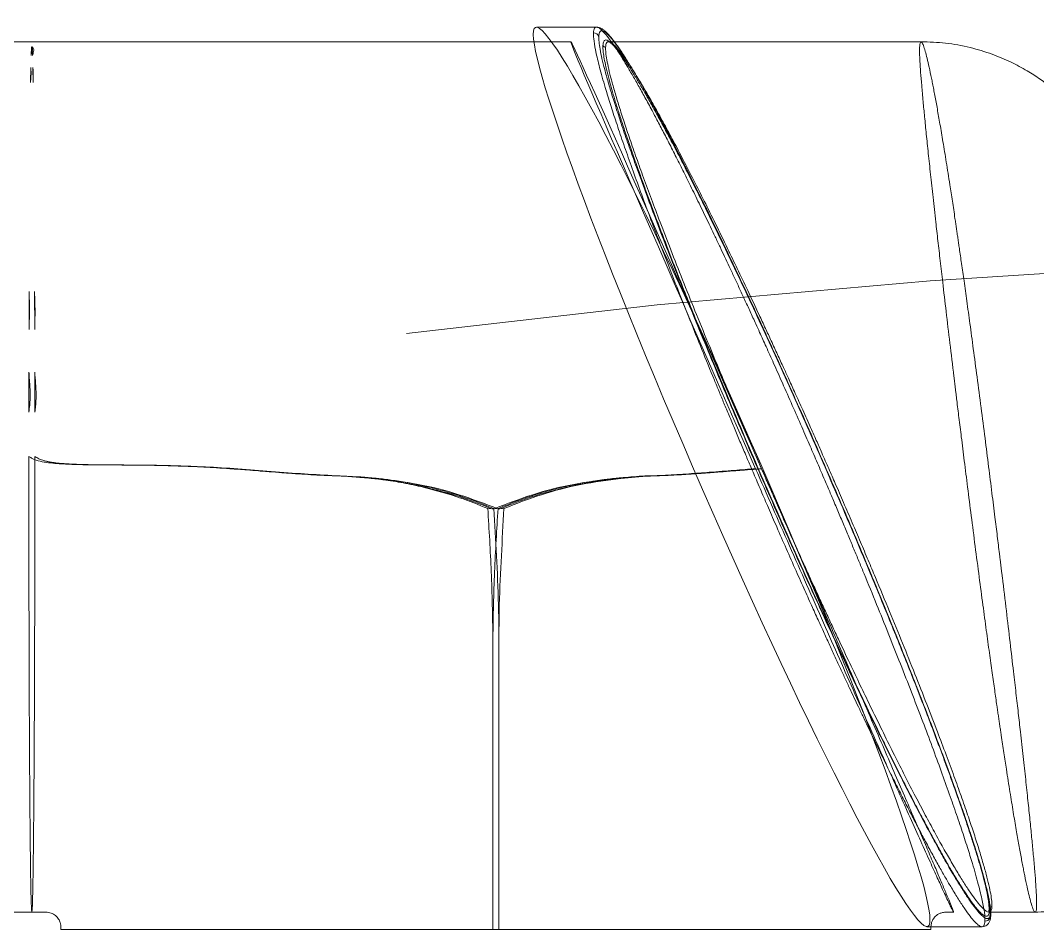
# Model space of a CAD drawing. Header units: millimetres. Extents: x 54 to 415, y 5 to 258.
# Drawn here: x 280.39 to 286.24, y 230.92 to 236.14 of the extents above; entities that cross this region are included whole.
import ezdxf

# ---------------------------------------------------------------- set-up
doc = ezdxf.new("R2010")
doc.units = ezdxf.units.MM
doc.linetypes.add('CENTERX2', pattern=[20.32, 12.7, -2.54, 2.54, -2.54])

msp = doc.modelspace()

# ---------------------------------------------------------------- linework, layer by layer
at = {"color": 7, "linetype": 'Continuous', "lineweight": 15}
for p, q in [((283.70359, 236.10269), (283.35772, 236.10269)), ((283.55549, 236.01936), (280.30865, 236.01936)), ((285.56828, 236.01936), (283.77298, 236.01936)), ((280.45436, 235.94078), (280.45605, 235.99072)), ((280.46125, 235.99072), (280.46293, 235.94078)), ((280.45137, 235.78571), (280.45279, 235.87081)), ((280.4645, 235.87084), (280.46592, 235.78571)), ((280.44243, 234.3664), (280.44305, 234.58402)), ((280.47424, 234.58402), (280.47486, 234.3664)), ((280.4416, 233.89078), (280.44192, 234.12219)), ((280.47538, 234.12219), (280.47569, 233.89078)), ((280.44141, 233.51936), (280.44143, 233.63736)), ((280.47586, 233.63736), (280.47588, 233.51936)), ((283.93562, 233.51936), (283.84283, 233.51153)), ((283.84283, 233.51153), (283.84287, 233.5111)), ((283.10256, 233.33636), (283.07876, 233.33805)), ((283.10256, 233.33636), (283.11356, 233.33636)), ((283.13694, 233.33636), (283.11315, 233.33805)), ((283.11356, 233.33636), (283.13735, 233.33805)), ((283.14794, 233.33636), (283.13694, 233.33636)), ((283.17174, 233.33805), (283.14794, 233.33636)), ((280.30865, 231.01936), (280.45865, 231.01936)), ((285.95822, 231.01936), (286.22425, 231.01936)), ((285.9588, 231.01936), (285.95878, 231.01936)), ((285.60204, 230.93602), (285.91836, 230.93602))]:
    msp.add_line(p, q, dxfattribs=at)
at = {"color": 7, "linetype": 'CENTERX2', "lineweight": 0}
msp.add_circle((290.39194, 172.81069), 62.01667, dxfattribs=at)
at = {"color": 7, "linetype": 'Continuous', "lineweight": 15}
for centre, radius, start, end in [((283.68626, 236.03639), 0.03339, 24.291957, 90.164299), ((283.7555, 236.0042), 0.0167, 204.291957, 270.164299), ((285.97549, 231.03475), 0.01646, 89.436919, 203.728351), ((285.93611, 231.00185), 0.03292, 269.436919, 23.728351)]:
    msp.add_arc(centre, radius, start, end, dxfattribs=at)
msp.add_ellipse((284.47988, 233.51936), major_axis=(-1.12732, 2.58231), ratio=0.0646448, dxfattribs=at)
msp.add_ellipse((284.65546, 233.51936), major_axis=(-1.10001, 2.49999), ratio=0.0057764, start_param=4.728744, end_param=7.8325433, dxfattribs=at)
for points, knots in [([(283.68617, 236.06978), (283.68666, 236.07552), (283.68765, 236.08702), (283.69211, 236.09749), (283.69875, 236.10295), (283.70898, 236.10289), (283.72399, 236.09455), (283.74518, 236.07456), (283.77114, 236.04348), (283.80201, 236.00095), (283.8379, 235.94657), (283.87499, 235.88635), (283.912, 235.82346), (283.94785, 235.76051), (283.98651, 235.69066), (284.02568, 235.61811), (284.06501, 235.54381), (284.10417, 235.46854), (284.1456, 235.38765), (284.18832, 235.30298), (284.22534, 235.22863), (284.25585, 235.16679), (284.28026, 235.117), (284.30541, 235.06537), (284.3313, 235.01188), (284.35793, 234.95652), (284.3853, 234.89928), (284.41245, 234.84216), (284.4395, 234.78495), (284.46659, 234.72738), (284.49481, 234.66706), (284.52418, 234.60393), (284.55468, 234.53798), (284.58633, 234.46918), (284.61518, 234.40611), (284.64573, 234.33905), (284.67988, 234.26379), (284.72347, 234.167), (284.77376, 234.05439), (284.80956, 233.9734), (284.82856, 233.9304)], [0, 0, 0, 0, 0.0277952, 0.0556406, 0.083547, 0.1115252, 0.1508129, 0.1904593, 0.2304925, 0.2716243, 0.3134384, 0.3559608, 0.3876362, 0.4199023, 0.4527679, 0.4862412, 0.5147708, 0.5439728, 0.5738514, 0.6044102, 0.6336529, 0.6494733, 0.6655924, 0.6820104, 0.6987277, 0.7157446, 0.7330614, 0.7506784, 0.7667963, 0.7834989, 0.8007863, 0.8186587, 0.8371162, 0.8561589, 0.875787, 0.8889246, 0.9108115, 0.9366199, 0.9663494, 1, 1, 1, 1]), ([(284.79339, 233.10831), (284.77529, 233.14948), (284.74108, 233.22726), (284.69292, 233.33796), (284.65555, 233.42432), (284.62764, 233.48912), (284.60782, 233.53527), (284.58577, 233.5868), (284.55924, 233.6491), (284.52797, 233.72288), (284.49602, 233.79869), (284.46533, 233.87186), (284.43592, 233.94234), (284.40777, 234.01013), (284.3651, 234.11341), (284.30942, 234.24953), (284.24276, 234.41473), (284.17848, 234.57626), (284.11667, 234.73412), (284.05742, 234.88807), (284.00187, 235.03513), (283.95013, 235.1751), (283.90231, 235.30764), (283.85915, 235.43062), (283.82068, 235.54398), (283.78689, 235.64758), (283.76049, 235.73266), (283.74014, 235.80197), (283.72459, 235.85815), (283.71165, 235.90862), (283.69829, 235.96656), (283.68727, 236.02601), (283.68654, 236.05521), (283.68617, 236.06978)], [0, 0, 0, 0, 0.0320716, 0.0606028, 0.0855934, 0.0986624, 0.1105017, 0.1211114, 0.1383022, 0.1584126, 0.1778812, 0.1967079, 0.2148931, 0.2324369, 0.2493394, 0.2953876, 0.3393317, 0.3811776, 0.4268719, 0.4710625, 0.5137619, 0.5582544, 0.6016735, 0.6440394, 0.6865626, 0.7283795, 0.7695161, 0.7995814, 0.8294262, 0.8590624, 0.8885019, 0.9443719, 1, 1, 1, 1]), ([(283.87148, 235.92374), (283.86675, 235.9311), (283.84978, 235.95748), (283.82229, 235.99784), (283.79536, 236.03376), (283.77427, 236.05858), (283.7596, 236.07373), (283.74875, 236.08323), (283.73991, 236.08986), (283.73033, 236.0958), (283.71761, 236.10138), (283.70837, 236.10222), (283.7033, 236.10269)], [0, 0, 0, 0, 0.06900634, 0.24757047, 0.43605949, 0.54906474, 0.65737952, 0.74236901, 0.78509241, 0.84109769, 0.91274197, 1, 1, 1, 1]), ([(283.7167, 236.05012), (283.71754, 236.05795), (283.71922, 236.0736), (283.72785, 236.08327), (283.74092, 236.08274), (283.75877, 236.07116), (283.78125, 236.04872), (283.80829, 236.01543), (283.83973, 235.9716), (283.87547, 235.91728), (283.91536, 235.85271), (283.95919, 235.77829), (284.00681, 235.69421), (284.06145, 235.59457), (284.12366, 235.47774), (284.19397, 235.342), (284.26821, 235.19523), (284.34601, 235.03817), (284.42685, 234.87184), (284.51021, 234.69734), (284.59566, 234.51555), (284.68258, 234.32783), (284.77051, 234.13512), (284.85885, 233.93876), (284.94708, 233.73991), (285.0347, 233.5397), (285.12108, 233.33955), (285.20579, 233.14047), (285.28821, 232.94389), (285.36791, 232.75091), (285.44438, 232.56268), (285.5171, 232.3805), (285.58571, 232.20531), (285.64618, 232.04756), (285.69905, 231.90656), (285.74491, 231.7814), (285.78689, 231.66377), (285.82485, 231.55409), (285.85859, 231.4529), (285.88795, 231.36065), (285.91287, 231.27763), (285.93317, 231.20431), (285.9488, 231.14096), (285.95963, 231.08799), (285.966, 231.04476), (285.96616, 231.02499), (285.96624, 231.0151)], [0, 0, 0, 0, 0.0199204, 0.0398135, 0.0597812, 0.0797996, 0.0998357, 0.1199893, 0.1402341, 0.1605318, 0.1809782, 0.201541, 0.2221754, 0.2429726, 0.2680817, 0.2933193, 0.3187887, 0.3443409, 0.3700669, 0.3959156, 0.42182, 0.4478711, 0.4739038, 0.5, 0.5261005, 0.5521317, 0.5781828, 0.6040886, 0.6299331, 0.6556633, 0.6812141, 0.7066834, 0.7319224, 0.7570274, 0.7778283, 0.7984627, 0.8190219, 0.8394719, 0.8597696, 0.8800107, 0.9001679, 0.9202041, 0.9402188, 0.9601883, 0.9800814, 1, 1, 1, 1]), ([(285.96624, 231.0151), (285.9654, 231.00727), (285.96372, 230.99162), (285.9551, 230.98195), (285.94202, 230.98248), (285.92417, 230.99406), (285.90169, 231.0165), (285.87465, 231.04979), (285.84321, 231.09362), (285.80747, 231.14794), (285.76758, 231.21251), (285.72375, 231.28693), (285.67613, 231.37101), (285.62149, 231.47065), (285.55928, 231.58748), (285.48897, 231.72322), (285.41473, 231.86999), (285.33693, 232.02705), (285.25609, 232.19338), (285.17273, 232.36788), (285.08728, 232.54967), (285.00036, 232.73739), (284.91243, 232.9301), (284.82409, 233.12646), (284.73586, 233.32531), (284.64824, 233.52552), (284.56186, 233.72567), (284.47715, 233.92475), (284.39473, 234.12133), (284.31504, 234.31431), (284.23857, 234.50254), (284.16584, 234.68471), (284.09723, 234.85991), (284.03676, 235.01766), (283.98389, 235.15866), (283.93803, 235.28382), (283.89605, 235.40145), (283.85809, 235.51113), (283.82435, 235.61232), (283.79499, 235.70457), (283.77007, 235.78759), (283.74977, 235.86091), (283.73414, 235.92426), (283.72331, 235.97723), (283.71694, 236.02046), (283.71678, 236.04023), (283.7167, 236.05012)], [0, 0, 0, 0, 0.0199204, 0.0398135, 0.0597812, 0.0797996, 0.0998357, 0.1199893, 0.1402341, 0.1605318, 0.1809782, 0.201541, 0.2221754, 0.2429726, 0.2680817, 0.2933193, 0.3187887, 0.3443409, 0.3700669, 0.3959156, 0.42182, 0.4478711, 0.4739038, 0.5, 0.5261005, 0.5521317, 0.5781828, 0.6040886, 0.6299331, 0.6556633, 0.6812141, 0.7066834, 0.7319224, 0.7570274, 0.7778283, 0.7984627, 0.8190219, 0.8394719, 0.8597696, 0.8800107, 0.9001679, 0.9202041, 0.9402188, 0.9601883, 0.9800814, 1, 1, 1, 1]), ([(283.74028, 235.99733), (283.74066, 236.00207), (283.7414, 236.01153), (283.74455, 236.02115), (283.74929, 236.02752), (283.75601, 236.03011), (283.76494, 236.02838), (283.77606, 236.02193), (283.78973, 236.01036), (283.80621, 235.993), (283.82579, 235.96912), (283.84824, 235.93884), (283.87413, 235.90118), (283.90371, 235.85541), (283.93661, 235.80191), (283.97183, 235.7423), (284.00911, 235.67711), (284.04826, 235.60676), (284.08962, 235.53061), (284.13405, 235.44709), (284.18158, 235.35602), (284.23276, 235.25615), (284.28658, 235.14939), (284.34994, 235.02174), (284.42316, 234.87174), (284.50692, 234.69704), (284.594, 234.51232), (284.68369, 234.31901), (284.77521, 234.11869), (284.86749, 233.91367), (284.95964, 233.70589), (285.05081, 233.49731), (285.13262, 233.30737), (285.20511, 233.13688), (285.26812, 232.98698), (285.32917, 232.84006), (285.38747, 232.69806), (285.44338, 232.5602), (285.49611, 232.42847), (285.54616, 232.30174), (285.58955, 232.19032), (285.62731, 232.09203), (285.65989, 232.00615), (285.69102, 231.92299), (285.72071, 231.84255), (285.75162, 231.75745), (285.78313, 231.66897), (285.81445, 231.57871), (285.84244, 231.49562), (285.86675, 231.42093), (285.88764, 231.35423), (285.90566, 231.29392), (285.92246, 231.23441), (285.93724, 231.17738), (285.94888, 231.12586), (285.95635, 231.08444), (285.96043, 231.05149), (285.96042, 231.03591), (285.96042, 231.02812)], [0, 0, 0, 0, 0.01157087, 0.02313475, 0.03471162, 0.0470733, 0.06019435, 0.07333506, 0.08652404, 0.10141296, 0.11632289, 0.13129395, 0.14723681, 0.16409679, 0.18102348, 0.19807054, 0.21461833, 0.2312007, 0.24786418, 0.26465465, 0.28259374, 0.30063262, 0.31939264, 0.33825085, 0.36424253, 0.39067686, 0.41751563, 0.44484122, 0.47235284, 0.4999979, 0.52762746, 0.55513923, 0.58248017, 0.60260935, 0.62269715, 0.64225319, 0.66175312, 0.68059444, 0.69937135, 0.71739349, 0.73534932, 0.74878324, 0.76213537, 0.77542908, 0.78868807, 0.80193619, 0.81896901, 0.83589284, 0.85276138, 0.86870391, 0.8836661, 0.89857898, 0.91348268, 0.93191375, 0.95029501, 0.96760247, 0.98379671, 1, 1, 1, 1]), ([(285.96042, 231.02812), (285.96005, 231.02339), (285.95931, 231.01393), (285.95616, 231.00431), (285.95142, 230.99793), (285.94469, 230.99535), (285.93577, 230.99708), (285.92465, 231.00353), (285.91098, 231.0151), (285.89449, 231.03246), (285.87491, 231.05634), (285.85246, 231.08662), (285.82658, 231.12428), (285.797, 231.17005), (285.76409, 231.22355), (285.72887, 231.28316), (285.69159, 231.34835), (285.65245, 231.4187), (285.61108, 231.49484), (285.56665, 231.57836), (285.51913, 231.66944), (285.46794, 231.76931), (285.41413, 231.87606), (285.35076, 232.00372), (285.27755, 232.15371), (285.19379, 232.32842), (285.10671, 232.51313), (285.01701, 232.70645), (284.92549, 232.90677), (284.83322, 233.11179), (284.74106, 233.31957), (284.6499, 233.52815), (284.56808, 233.71809), (284.4956, 233.88858), (284.43258, 234.03848), (284.37154, 234.1854), (284.31324, 234.3274), (284.25733, 234.46526), (284.2046, 234.59698), (284.15454, 234.72372), (284.11116, 234.83514), (284.0734, 234.93343), (284.04082, 235.0193), (284.00968, 235.10246), (283.98, 235.18291), (283.94909, 235.26801), (283.91758, 235.35649), (283.88625, 235.44675), (283.85826, 235.52984), (283.83395, 235.60452), (283.81307, 235.67123), (283.79504, 235.73153), (283.77825, 235.79105), (283.76346, 235.84808), (283.75183, 235.8996), (283.74436, 235.94102), (283.74028, 235.97397), (283.74028, 235.98955), (283.74028, 235.99733)], [0, 0, 0, 0, 0.0115709, 0.0231348, 0.0347116, 0.0470733, 0.0601943, 0.0733351, 0.086524, 0.101413, 0.1163229, 0.131294, 0.1472368, 0.1640968, 0.1810235, 0.1980705, 0.2146183, 0.2312007, 0.2478642, 0.2646547, 0.2825937, 0.3006326, 0.3193926, 0.3382509, 0.3642425, 0.3906769, 0.4175156, 0.4448412, 0.4723528, 0.4999979, 0.5276275, 0.5551392, 0.5824802, 0.6026094, 0.6226972, 0.6422532, 0.6617531, 0.6805944, 0.6993713, 0.7173935, 0.7353493, 0.7487832, 0.7621354, 0.7754291, 0.7886881, 0.8019362, 0.818969, 0.8358928, 0.8527614, 0.8687039, 0.8836661, 0.898579, 0.9134827, 0.9319137, 0.950295, 0.9676025, 0.9837967, 1, 1, 1, 1]), ([(283.84656, 235.95186), (283.83732, 235.96351), (283.81893, 235.98669), (283.79702, 236.00804), (283.77937, 236.01954), (283.76654, 236.01996), (283.75804, 236.01047), (283.75638, 235.99515), (283.75555, 235.98751)], [0, 0, 0, 0, 0.1689765, 0.3362025, 0.5018021, 0.6684516, 0.8344719, 1, 1, 1, 1]), ([(283.77242, 236.01935), (283.77364, 236.01906), (283.77595, 236.01851), (283.78534, 236.01209), (283.7979, 236.00058), (283.81135, 235.98585), (283.83296, 235.95976), (283.85335, 235.93072), (283.86769, 235.91031)], [0, 0, 0, 0, 0.1667069, 0.314377, 0.4471123, 0.5761416, 0.7020795, 1, 1, 1, 1]), ([(285.87925, 233.12157), (285.87169, 233.17995), (285.85714, 233.29249), (285.83635, 233.45643), (285.81736, 233.60765), (285.80075, 233.741), (285.78637, 233.85716), (285.77676, 233.93529), (285.77072, 233.98455), (285.76781, 234.00829), (285.765, 234.03132), (285.76229, 234.05364), (285.75966, 234.07525), (285.75009, 234.15424), (285.73413, 234.28708), (285.71272, 234.46767), (285.6968, 234.60353), (285.68563, 234.69956), (285.67862, 234.76017), (285.67186, 234.81883), (285.66537, 234.87555), (285.65913, 234.93032), (285.64954, 235.01501), (285.63714, 235.12609), (285.62276, 235.25788), (285.60987, 235.37891), (285.59846, 235.48904), (285.58854, 235.58823), (285.57954, 235.68222), (285.5718, 235.76874), (285.56568, 235.84534), (285.56165, 235.90723), (285.55971, 235.95499), (285.55984, 235.98956), (285.56213, 236.01169), (285.56653, 236.02127), (285.57304, 236.01748), (285.58166, 235.99938), (285.59176, 235.96798), (285.60296, 235.92546), (285.61493, 235.874), (285.62573, 235.823), (285.63461, 235.77871), (285.64105, 235.74563), (285.64775, 235.71029), (285.65472, 235.67268), (285.66195, 235.63278), (285.66944, 235.59058), (285.68013, 235.52919), (285.69461, 235.44369), (285.71353, 235.32776), (285.73161, 235.21299), (285.74839, 235.10346), (285.75967, 235.02825), (285.76749, 234.9755), (285.77161, 234.94758), (285.77577, 234.91921), (285.77999, 234.89038), (285.78424, 234.8611), (285.7912, 234.81304), (285.80149, 234.74157), (285.81574, 234.64136), (285.8318, 234.52661), (285.84965, 234.39675), (285.86929, 234.25131), (285.8907, 234.0902), (285.90556, 233.97629), (285.91328, 233.91714)], [0, 0, 0, 0, 0.0225985, 0.0435568, 0.062875, 0.0805528, 0.0947526, 0.107682, 0.1108584, 0.1139477, 0.1169499, 0.1198649, 0.1226927, 0.1254333, 0.1509364, 0.1754598, 0.1990037, 0.2079868, 0.2168187, 0.2254996, 0.2340293, 0.242408, 0.2506356, 0.2735875, 0.2961409, 0.3182967, 0.340056, 0.3614199, 0.3823895, 0.4070325, 0.4311119, 0.4546302, 0.47759, 0.4999941, 0.522396, 0.5453541, 0.5688712, 0.5929498, 0.6175926, 0.6385624, 0.6599268, 0.6816869, 0.6911357, 0.7006575, 0.7102523, 0.7199204, 0.7296617, 0.7394763, 0.7493643, 0.7705972, 0.7928104, 0.8160043, 0.8318517, 0.8481268, 0.8524605, 0.8568235, 0.8612159, 0.8656376, 0.8700886, 0.8745691, 0.8873613, 0.9018625, 0.9180726, 0.9359916, 0.9556192, 0.9769554, 1, 1, 1, 1]), ([(286.77118, 233.05415), (286.77109, 233.07427), (286.77078, 233.14017), (286.77035, 233.25429), (286.77006, 233.39679), (286.77004, 233.54133), (286.77027, 233.67339), (286.77063, 233.79168), (286.77109, 233.89732), (286.77139, 234.00465), (286.77147, 234.11545), (286.77136, 234.22813), (286.77105, 234.33968), (286.77056, 234.44472), (286.76981, 234.55045), (286.76879, 234.65009), (286.76751, 234.73775), (286.76622, 234.80012), (286.76434, 234.85657), (286.76201, 234.8986), (286.75923, 234.93272), (286.75551, 234.96823), (286.74914, 235.01357), (286.73837, 235.07302), (286.72085, 235.14627), (286.69383, 235.23019), (286.66398, 235.30438), (286.63322, 235.36875), (286.60336, 235.42318), (286.57391, 235.47123), (286.54216, 235.51819), (286.50724, 235.56474), (286.46807, 235.61182), (286.42526, 235.65829), (286.37577, 235.70639), (286.31799, 235.75615), (286.2519, 235.80579), (286.17418, 235.85582), (286.08268, 235.90479), (285.97346, 235.95081), (285.84735, 235.98869), (285.71041, 236.0143), (285.61561, 236.01758), (285.56865, 236.01921)], [0, 0, 0, 0, 0.0136448, 0.0446781, 0.076528, 0.1091407, 0.1424391, 0.1678104, 0.1934799, 0.2207481, 0.2503832, 0.2822425, 0.3161528, 0.3518075, 0.3873426, 0.4336646, 0.4789201, 0.5225879, 0.5532972, 0.5829027, 0.5968534, 0.6089412, 0.6202707, 0.6314112, 0.6526662, 0.6726529, 0.690798, 0.7069235, 0.7209184, 0.7327282, 0.7448183, 0.7589767, 0.7717972, 0.7859399, 0.8013902, 0.8181216, 0.837121, 0.8568582, 0.8801381, 0.9067359, 0.9363234, 0.9684594, 1, 1, 1, 1]), ([(280.45605, 235.99072), (280.45775, 235.98854), (280.46113, 235.98421), (280.46311, 235.97684), (280.46268, 235.96925), (280.45992, 235.96042), (280.45689, 235.95114), (280.45512, 235.94389), (280.45436, 235.94078)], [0, 0, 0, 0, 0.1694947, 0.3360776, 0.5003403, 0.6437695, 0.8469728, 1, 1, 1, 1]), ([(280.46293, 235.94078), (280.46368, 235.94463), (280.46533, 235.95324), (280.4685, 235.96408), (280.46995, 235.97415), (280.46784, 235.98287), (280.46346, 235.98809), (280.46125, 235.99072)], [0, 0, 0, 0, 0.1900261, 0.4247654, 0.5979657, 0.7969509, 1, 1, 1, 1]), ([(283.75555, 235.98751), (283.75564, 235.97783), (283.75581, 235.95845), (283.7621, 235.91608), (283.77273, 235.8643), (283.78821, 235.80215), (283.80799, 235.73083), (283.82499, 235.67531), (283.83354, 235.6474)], [0, 0, 0, 0, 0.165523, 0.3315433, 0.4981979, 0.6637894, 0.8310153, 1, 1, 1, 1]), ([(284.09271, 235.54588), (284.07536, 235.57749), (284.04108, 235.63998), (283.99432, 235.72178), (283.95112, 235.7947), (283.91196, 235.85758), (283.87649, 235.91131), (283.85648, 235.93842), (283.84656, 235.95186)], [0, 0, 0, 0, 0.1720422, 0.3400648, 0.50414, 0.6722081, 0.8374619, 1, 1, 1, 1]), ([(280.45279, 235.87081), (280.45308, 235.86569), (280.4536, 235.85631), (280.45402, 235.84277), (280.45407, 235.82867), (280.4531, 235.81034), (280.45201, 235.79486), (280.45137, 235.78571)], [0, 0, 0, 0, 0.1997356, 0.3662205, 0.4994672, 0.7040135, 1, 1, 1, 1]), ([(280.46592, 235.78571), (280.46624, 235.79348), (280.46688, 235.80899), (280.46737, 235.82969), (280.46636, 235.85055), (280.46518, 235.86343), (280.4645, 235.87084)], [0, 0, 0, 0, 0.2504984, 0.5005375, 0.7126172, 1, 1, 1, 1]), ([(283.83354, 235.6474), (283.84278, 235.61822), (283.86144, 235.55938), (283.89494, 235.45976), (283.93221, 235.35268), (283.97361, 235.23753), (284.01863, 235.11527), (284.05184, 235.02765), (284.06864, 234.98332)], [0, 0, 0, 0, 0.16253082, 0.32778453, 0.49586001, 0.65992985, 0.82795245, 1, 1, 1, 1]), ([(284.45652, 234.83138), (284.4333, 234.87908), (284.38785, 234.9724), (284.32339, 235.1021), (284.26138, 235.22495), (284.20204, 235.34036), (284.14504, 235.44905), (284.10996, 235.51396), (284.09271, 235.54588)], [0, 0, 0, 0, 0.1755891, 0.3435394, 0.5038742, 0.6745795, 0.8399399, 1, 1, 1, 1]), ([(284.06864, 234.98332), (284.08888, 234.93063), (284.13016, 234.82315), (284.19746, 234.65255), (284.26883, 234.47489), (284.34449, 234.28968), (284.39774, 234.16195), (284.42508, 234.09637)], [0, 0, 0, 0, 0.1927024, 0.3930554, 0.5914086, 0.7902029, 1, 1, 1, 1]), ([(284.88262, 233.91714), (284.86862, 233.94821), (284.84301, 234.00505), (284.80818, 234.08174), (284.77591, 234.15245), (284.74319, 234.22379), (284.70855, 234.29887), (284.67312, 234.37522), (284.62786, 234.47217), (284.57361, 234.58737), (284.51314, 234.71429), (284.47496, 234.79326), (284.45652, 234.83138)], [0, 0, 0, 0, 0.0967163, 0.176975, 0.2407754, 0.3200152, 0.4038305, 0.48162, 0.5672873, 0.7211633, 0.865399, 1, 1, 1, 1]), ([(280.44305, 234.58402), (280.44351, 234.56615), (280.44443, 234.53044), (280.4454, 234.47876), (280.4445, 234.42418), (280.44318, 234.3874), (280.44243, 234.3664)], [0, 0, 0, 0, 0.2507541, 0.5008617, 0.7150975, 1, 1, 1, 1]), ([(280.47486, 234.3664), (280.47532, 234.38099), (280.47616, 234.40784), (280.47689, 234.44435), (280.47709, 234.48063), (280.47604, 234.52663), (280.47492, 234.56236), (280.47424, 234.58402)], [0, 0, 0, 0, 0.1977651, 0.3641393, 0.4991444, 0.6962288, 1, 1, 1, 1]), ([(280.44192, 234.12219), (280.44263, 234.11119), (280.44438, 234.08435), (280.44728, 234.04608), (280.44956, 234.00643), (280.44928, 233.96971), (280.44681, 233.93081), (280.44336, 233.90434), (280.4416, 233.89078)], [0, 0, 0, 0, 0.143766, 0.3509981, 0.4986182, 0.6576933, 0.8246479, 1, 1, 1, 1]), ([(280.47569, 233.89078), (280.47721, 233.90244), (280.48017, 233.92528), (280.48262, 233.95895), (280.48349, 233.99034), (280.48255, 234.02202), (280.48018, 234.05652), (280.47751, 234.09062), (280.47598, 234.11318), (280.47538, 234.12219)], [0, 0, 0, 0, 0.15080864, 0.29541321, 0.43412949, 0.55545762, 0.70492521, 0.88224761, 1, 1, 1, 1]), ([(284.42508, 234.09637), (284.43885, 234.06359), (284.46714, 233.99622), (284.5115, 233.89165), (284.55871, 233.78117), (284.6071, 233.66881), (284.65221, 233.56498), (284.69403, 233.46939), (284.7303, 233.38696), (284.76667, 233.30484), (284.80507, 233.21855), (284.83308, 233.15612), (284.84858, 233.12157)], [0, 0, 0, 0, 0.1019164, 0.209453, 0.3226124, 0.441397, 0.5536138, 0.6403665, 0.7340864, 0.8063453, 0.8928268, 1, 1, 1, 1]), ([(284.82856, 233.9304), (284.84666, 233.88924), (284.88087, 233.81145), (284.92903, 233.70075), (284.9664, 233.6144), (284.99431, 233.5496), (285.01413, 233.50344), (285.03618, 233.45192), (285.06271, 233.38962), (285.09398, 233.31583), (285.12593, 233.24002), (285.15662, 233.16685), (285.18604, 233.09637), (285.21418, 233.02859), (285.25685, 232.92531), (285.31253, 232.78918), (285.37919, 232.62398), (285.44347, 232.46245), (285.50528, 232.30459), (285.56453, 232.15064), (285.62009, 232.00359), (285.67182, 231.86362), (285.71964, 231.73108), (285.7628, 231.60809), (285.80127, 231.49473), (285.83506, 231.39113), (285.86146, 231.30605), (285.88181, 231.23674), (285.89736, 231.18056), (285.9103, 231.13009), (285.92366, 231.07215), (285.93468, 231.0127), (285.93541, 230.9835), (285.93578, 230.96893)], [0, 0, 0, 0, 0.0320716, 0.0606028, 0.0855934, 0.0986624, 0.1105017, 0.1211114, 0.1383022, 0.1584126, 0.1778812, 0.1967079, 0.2148931, 0.2324369, 0.2493394, 0.2953876, 0.3393317, 0.3811776, 0.4268719, 0.4710625, 0.5137619, 0.5582544, 0.6016735, 0.6440394, 0.6865626, 0.7283795, 0.7695161, 0.7995814, 0.8294262, 0.8590624, 0.8885019, 0.9443719, 1, 1, 1, 1]), ([(285.30612, 232.94234), (285.29235, 232.97512), (285.26406, 233.04249), (285.2197, 233.14706), (285.17249, 233.25754), (285.1241, 233.3699), (285.07899, 233.47374), (285.03717, 233.56933), (285.0009, 233.65175), (284.96453, 233.73388), (284.92613, 233.82016), (284.89812, 233.88259), (284.88262, 233.91714)], [0, 0, 0, 0, 0.1019164, 0.209453, 0.3226124, 0.441397, 0.5536138, 0.6403665, 0.7340864, 0.8063453, 0.8928268, 1, 1, 1, 1]), ([(285.91328, 233.91714), (285.92083, 233.85876), (285.93539, 233.74623), (285.95618, 233.58228), (285.97517, 233.43106), (285.99178, 233.29771), (286.00616, 233.18155), (286.01577, 233.10342), (286.02181, 233.05416), (286.02471, 233.03042), (286.02753, 233.00739), (286.03024, 232.98507), (286.03287, 232.96346), (286.04244, 232.88447), (286.05839, 232.75163), (286.07981, 232.57104), (286.09573, 232.43518), (286.10689, 232.33916), (286.11391, 232.27854), (286.12067, 232.21988), (286.12716, 232.16317), (286.1334, 232.1084), (286.14299, 232.02371), (286.15539, 231.91262), (286.16977, 231.78083), (286.18266, 231.6598), (286.19406, 231.54967), (286.20399, 231.45048), (286.21299, 231.35649), (286.22073, 231.26997), (286.22685, 231.19338), (286.23088, 231.13148), (286.23282, 231.08372), (286.23269, 231.04915), (286.2304, 231.02702), (286.226, 231.01744), (286.21949, 231.02123), (286.21087, 231.03933), (286.20077, 231.07073), (286.18957, 231.11325), (286.1776, 231.16471), (286.1668, 231.21572), (286.15792, 231.26001), (286.15148, 231.29308), (286.14477, 231.32842), (286.13781, 231.36603), (286.13058, 231.40594), (286.12309, 231.44813), (286.1124, 231.50952), (286.09791, 231.59503), (286.07899, 231.71095), (286.06092, 231.82573), (286.04414, 231.93525), (286.03286, 232.01046), (286.02504, 232.06321), (286.02092, 232.09113), (286.01676, 232.1195), (286.01254, 232.14833), (286.00828, 232.17761), (286.00133, 232.22567), (285.99104, 232.29714), (285.97679, 232.39735), (285.96073, 232.5121), (285.94288, 232.64196), (285.92324, 232.7874), (285.90183, 232.94852), (285.88697, 233.06242), (285.87925, 233.12157)], [0, 0, 0, 0, 0.0225985, 0.0435569, 0.062875, 0.0805528, 0.0947526, 0.107682, 0.1108584, 0.1139478, 0.1169499, 0.1198649, 0.1226927, 0.1254333, 0.1509364, 0.1754598, 0.1990037, 0.2079868, 0.2168187, 0.2254996, 0.2340293, 0.242408, 0.2506356, 0.2735875, 0.2961409, 0.3182967, 0.340056, 0.3614199, 0.3823895, 0.4070325, 0.4311119, 0.4546302, 0.47759, 0.4999941, 0.522396, 0.5453541, 0.5688712, 0.5929498, 0.6175926, 0.6385624, 0.6599268, 0.6816869, 0.6911357, 0.7006575, 0.7102523, 0.7199204, 0.7296617, 0.7394763, 0.7493643, 0.7705972, 0.7928104, 0.8160043, 0.8318517, 0.8481268, 0.8524605, 0.8568235, 0.8612159, 0.8656376, 0.8700886, 0.8745691, 0.8873613, 0.9018626, 0.9180727, 0.9359916, 0.9556192, 0.9769554, 1, 1, 1, 1]), ([(280.44143, 233.63736), (280.4461, 233.6341), (280.45609, 233.62711), (280.47412, 233.61923), (280.51839, 233.60497), (280.59068, 233.59619), (280.689, 233.59101), (280.78679, 233.58916), (280.89298, 233.58844), (280.99104, 233.58793), (281.07724, 233.58717), (281.14937, 233.58623), (281.22173, 233.58469), (281.29928, 233.58241), (281.37399, 233.57953), (281.44733, 233.576), (281.52078, 233.5718), (281.58707, 233.56749), (281.64556, 233.56323), (281.70073, 233.559), (281.76627, 233.55392), (281.83839, 233.54823), (281.91568, 233.54223), (281.98861, 233.53696), (282.06163, 233.53222), (282.11635, 233.5294), (282.15733, 233.52763), (282.18372, 233.5266), (282.21012, 233.52567), (282.23508, 233.52487), (282.25819, 233.52431), (282.28417, 233.52203), (282.3027, 233.52039), (282.31434, 233.51936)], [0, 0, 0, 0, 0.0090666, 0.019407, 0.0311964, 0.0831447, 0.1345425, 0.188352, 0.2389501, 0.3038203, 0.3446557, 0.3763433, 0.4187933, 0.4600107, 0.4999986, 0.5379627, 0.5770442, 0.6172459, 0.6438446, 0.670519, 0.7054442, 0.7486201, 0.7858294, 0.8290053, 0.8651635, 0.9024481, 0.9163428, 0.9305397, 0.9445316, 0.9584483, 0.9703505, 0.9813692, 1, 1, 1, 1]), ([(282.34884, 233.51936), (282.28574, 233.52248), (282.16257, 233.52859), (281.97462, 233.53978), (281.78682, 233.55514), (281.59692, 233.56972), (281.44634, 233.57807), (281.33283, 233.58244), (281.25449, 233.58473), (281.18149, 233.58627), (281.10846, 233.58721), (281.03002, 233.58788), (280.95303, 233.58833), (280.88744, 233.5887), (280.83929, 233.5891), (280.79337, 233.58972), (280.74819, 233.5907), (280.70427, 233.5922), (280.66387, 233.5942), (280.6248, 233.5971), (280.59232, 233.6007), (280.56618, 233.60467), (280.5469, 233.60837), (280.5244, 233.61392), (280.49981, 233.62172), (280.4833, 233.6325), (280.47586, 233.63736)], [0, 0, 0, 0, 0.1006983, 0.1965556, 0.3000705, 0.4010047, 0.5001025, 0.5404166, 0.5820535, 0.6250165, 0.6567805, 0.6984579, 0.7500492, 0.7794855, 0.8029945, 0.8268025, 0.8526842, 0.8750075, 0.8968386, 0.9171625, 0.9374359, 0.9488966, 0.9593069, 0.9686872, 0.9858903, 1, 1, 1, 1]), ([(283.84287, 233.5111), (283.87064, 233.51354), (283.92449, 233.51827), (284.00538, 233.52548), (284.08577, 233.52685), (284.16677, 233.53103), (284.23914, 233.53533), (284.30692, 233.54019), (284.37432, 233.54525), (284.45247, 233.5514), (284.53066, 233.55754), (284.59805, 233.56271), (284.63623, 233.56546), (284.65191, 233.5666)], [0, 0, 0, 0, 0.1031012, 0.1999687, 0.3002699, 0.4003905, 0.4999597, 0.5684443, 0.6517212, 0.7499848, 0.8584084, 0.9418491, 1, 1, 1, 1]), ([(283.90175, 233.51936), (283.92249, 233.52123), (283.96675, 233.52522), (284.03311, 233.52626), (284.10003, 233.52943), (284.16642, 233.53303), (284.23022, 233.53717), (284.29238, 233.54167), (284.35622, 233.54655), (284.42348, 233.55182), (284.49199, 233.55722), (284.55598, 233.56209), (284.59724, 233.56512), (284.61744, 233.5666)], [0, 0, 0, 0, 0.0870678, 0.1858027, 0.2774271, 0.3672482, 0.4638506, 0.5448149, 0.6278933, 0.7315982, 0.8269843, 0.9152671, 1, 1, 1, 1]), ([(284.65191, 233.5666), (284.63745, 233.56556), (284.60417, 233.56319), (284.54771, 233.55888), (284.48303, 233.55381), (284.41754, 233.54864), (284.35844, 233.54409), (284.30296, 233.53992), (284.25171, 233.53628), (284.20256, 233.53316), (284.15847, 233.53065), (284.11522, 233.52854), (284.07119, 233.52673), (284.02613, 233.5252), (283.98055, 233.52378), (283.95059, 233.52083), (283.93562, 233.51936)], [0, 0, 0, 0, 0.0605787, 0.1394394, 0.2365828, 0.3317056, 0.4139358, 0.4842892, 0.564201, 0.6286021, 0.6901056, 0.7487147, 0.809527, 0.8742567, 0.937146, 1, 1, 1, 1]), ([(284.61744, 233.5666), (284.64987, 233.49291), (284.71494, 233.34502), (284.81306, 233.12245), (284.91124, 232.90004), (285.00732, 232.68273), (285.10015, 232.4731), (285.18961, 232.27146), (285.27625, 232.0765), (285.35703, 231.89514), (285.4311, 231.72925), (285.49854, 231.57864), (285.56047, 231.44081), (285.61365, 231.32299), (285.65792, 231.22549), (285.68999, 231.15543), (285.7135, 231.10458), (285.73024, 231.06888), (285.74296, 231.04236), (285.75145, 231.02549), (285.75591, 231.01794), (285.75513, 231.0225), (285.7479, 231.04187), (285.73433, 231.07562), (285.71461, 231.1233), (285.68891, 231.18448), (285.65741, 231.25876), (285.62027, 231.34579), (285.57713, 231.44636), (285.52819, 231.56003), (285.47327, 231.6872), (285.41322, 231.82586), (285.34721, 231.97791), (285.27562, 232.14251), (285.19829, 232.31997), (285.1168, 232.50663), (285.03062, 232.70374), (284.94049, 232.90958), (284.84641, 233.12409), (284.74994, 233.34377), (284.68466, 233.49215), (284.65191, 233.5666)], [0, 0, 0, 0, 0.0290508, 0.0583024, 0.0881903, 0.1183002, 0.1473037, 0.1765166, 0.2064059, 0.2365373, 0.2645581, 0.2927937, 0.3217389, 0.3509449, 0.3769057, 0.403076, 0.4215216, 0.4400924, 0.4586627, 0.4774112, 0.4961594, 0.5187749, 0.5415528, 0.5641677, 0.5869392, 0.609697, 0.6324557, 0.6556449, 0.6788351, 0.703062, 0.7274365, 0.7522579, 0.7772263, 0.8036435, 0.8302271, 0.8573207, 0.8845852, 0.9129493, 0.9415033, 0.9706503, 1, 1, 1, 1]), ([(282.31488, 233.51931), (282.31479, 233.51932), (282.31461, 233.51933), (282.31443, 233.51935), (282.31434, 233.51936)], [0, 0, 0, 0, 0.4999851, 1, 1, 1, 1]), ([(282.40765, 233.51132), (282.39092, 233.51281), (282.36522, 233.5151), (282.33428, 233.51761), (282.32009, 233.51885), (282.31488, 233.51931)], [0, 0, 0, 0, 0.5411002, 0.8313252, 1, 1, 1, 1]), ([(282.34884, 233.51936), (282.34893, 233.51935), (282.3491, 233.51933), (282.34927, 233.51932), (282.34935, 233.51931)], [0, 0, 0, 0, 0.500014, 1, 1, 1, 1]), ([(282.34935, 233.51931), (282.35455, 233.51885), (282.36875, 233.51761), (282.39215, 233.51569), (282.41788, 233.51354), (282.43459, 233.51201), (282.44212, 233.51132)], [0, 0, 0, 0, 0.1680177, 0.4594219, 0.7563244, 1, 1, 1, 1]), ([(283.07876, 233.33805), (283.02472, 233.35968), (282.91712, 233.40275), (282.76848, 233.44649), (282.63621, 233.47731), (282.52196, 233.49795), (282.4453, 233.50692), (282.40765, 233.51132)], [0, 0, 0, 0, 0.2509349, 0.4996492, 0.6672009, 0.8365384, 1, 1, 1, 1]), ([(282.40765, 233.51132), (282.46727, 233.50442), (282.58645, 233.49063), (282.76264, 233.45183), (282.93566, 233.4023), (283.04715, 233.35825), (283.10256, 233.33636)], [0, 0, 0, 0, 0.2502094, 0.5001679, 0.7515877, 1, 1, 1, 1]), ([(283.13694, 233.33636), (283.06273, 233.36492), (282.91325, 233.42242), (282.68012, 233.48152), (282.52109, 233.50143), (282.44212, 233.51132)], [0, 0, 0, 0, 0.3317279, 0.6681301, 1, 1, 1, 1]), ([(282.44212, 233.51132), (282.46953, 233.50817), (282.52719, 233.50154), (282.61295, 233.488), (282.69968, 233.47073), (282.81213, 233.44375), (282.95153, 233.40277), (283.05912, 233.35969), (283.11315, 233.33805)], [0, 0, 0, 0, 0.1189687, 0.250282, 0.3742966, 0.5002526, 0.7490056, 1, 1, 1, 1]), ([(283.11356, 233.33636), (283.18778, 233.36492), (283.33725, 233.42242), (283.57039, 233.48152), (283.72941, 233.50143), (283.80838, 233.51132)], [0, 0, 0, 0, 0.3317283, 0.6681306, 1, 1, 1, 1]), ([(283.13735, 233.33805), (283.17994, 233.35537), (283.25822, 233.3872), (283.36811, 233.42298), (283.44905, 233.44577), (283.50732, 233.46031), (283.54981, 233.47008), (283.59248, 233.47902), (283.64154, 233.48832), (283.69293, 233.49681), (283.74246, 233.50375), (283.77958, 233.50825), (283.80018, 233.51045), (283.80838, 233.51132)], [0, 0, 0, 0, 0.1982502, 0.3644323, 0.4981128, 0.5607915, 0.6234463, 0.6860974, 0.7487658, 0.8387683, 0.910677, 0.964438, 1, 1, 1, 1]), ([(283.84283, 233.51153), (283.78327, 233.50455), (283.6641, 233.49058), (283.4879, 233.45186), (283.31484, 233.4023), (283.20335, 233.35825), (283.14794, 233.33636)], [0, 0, 0, 0, 0.2500242, 0.500187, 0.751597, 1, 1, 1, 1]), ([(283.84287, 233.5111), (283.76582, 233.50097), (283.61188, 233.48073), (283.38677, 233.42212), (283.24314, 233.36597), (283.17174, 233.33805)], [0, 0, 0, 0, 0.3350432, 0.6694119, 1, 1, 1, 1]), ([(283.80838, 233.51132), (283.81989, 233.51242), (283.85079, 233.51538), (283.88174, 233.51778), (283.90115, 233.51929)], [0, 0, 0, 0, 0.3726892, 1, 1, 1, 1]), ([(283.90115, 233.51929), (283.90125, 233.5193), (283.90145, 233.51932), (283.90165, 233.51935), (283.90175, 233.51936)], [0, 0, 0, 0, 0.4999838, 1, 1, 1, 1]), ([(283.10801, 232.21102), (283.10844, 232.33883), (283.1093, 232.59334), (283.10111, 232.96927), (283.0861, 233.21689), (283.07876, 233.33805)], [0, 0, 0, 0, 0.3399995, 0.6770637, 1, 1, 1, 1]), ([(283.10801, 232.21102), (283.10758, 232.33883), (283.10673, 232.59334), (283.1149, 232.96927), (283.12998, 233.21689), (283.13735, 233.33805)], [0, 0, 0, 0, 0.3399995, 0.6770637, 1, 1, 1, 1]), ([(283.11315, 233.33805), (283.11831, 233.24775), (283.12883, 233.06371), (283.14259, 232.78381), (283.14217, 232.49831), (283.14238, 232.30678), (283.14249, 232.21102)], [0, 0, 0, 0, 0.2406819, 0.4904894, 0.7452646, 1, 1, 1, 1]), ([(283.17174, 233.33805), (283.1666, 233.24775), (283.15613, 233.06371), (283.14238, 232.78381), (283.14281, 232.49831), (283.14259, 232.30678), (283.14249, 232.21102)], [0, 0, 0, 0, 0.24068216, 0.49048947, 0.74526458, 1, 1, 1, 1]), ([(285.12489, 233.32758), (285.1549, 233.25731), (285.21605, 233.1141), (285.30556, 232.9002), (285.39324, 232.68725), (285.47717, 232.47949), (285.55667, 232.27859), (285.62018, 232.11433), (285.66951, 231.98404), (285.70694, 231.88355), (285.74282, 231.78545), (285.7708, 231.70706), (285.79115, 231.64964), (285.80397, 231.61339), (285.81596, 231.58073), (285.82817, 231.54486), (285.84173, 231.50212), (285.85105, 231.47198), (285.85606, 231.45578)], [0, 0, 0, 0, 0.0979862, 0.199676, 0.3013668, 0.4030527, 0.5047317, 0.606411, 0.6633509, 0.7203162, 0.7785048, 0.8382108, 0.8663122, 0.8904935, 0.9111184, 0.9350912, 0.9651178, 1, 1, 1, 1]), ([(285.93578, 230.96893), (285.93529, 230.96319), (285.9343, 230.95169), (285.92984, 230.94123), (285.9232, 230.93576), (285.91297, 230.93583), (285.89796, 230.94416), (285.87677, 230.96415), (285.85081, 230.99523), (285.81994, 231.03776), (285.78405, 231.09214), (285.74696, 231.15236), (285.70995, 231.21525), (285.6741, 231.2782), (285.63544, 231.34805), (285.59627, 231.4206), (285.55695, 231.4949), (285.51778, 231.57017), (285.47635, 231.65106), (285.43363, 231.73573), (285.39661, 231.81008), (285.3661, 231.87192), (285.34169, 231.92171), (285.31654, 231.97334), (285.29065, 232.02683), (285.26402, 232.08219), (285.23665, 232.13944), (285.2095, 232.19655), (285.18245, 232.25377), (285.15537, 232.31133), (285.12714, 232.37166), (285.09777, 232.43478), (285.06727, 232.50073), (285.03562, 232.56954), (285.00677, 232.6326), (284.97622, 232.69966), (284.94207, 232.77492), (284.89849, 232.87171), (284.84819, 232.98432), (284.81239, 233.06531), (284.79339, 233.10831)], [0, 0, 0, 0, 0.0277952, 0.0556406, 0.083547, 0.1115252, 0.1508129, 0.1904593, 0.2304925, 0.2716243, 0.3134384, 0.3559608, 0.3876362, 0.4199023, 0.4527679, 0.4862412, 0.5147708, 0.5439728, 0.5738514, 0.6044102, 0.6336529, 0.6494733, 0.6655924, 0.6820104, 0.6987277, 0.7157446, 0.7330614, 0.7506784, 0.7667963, 0.7834989, 0.8007863, 0.8186587, 0.8371162, 0.8561589, 0.875787, 0.8889246, 0.9108115, 0.9366199, 0.9663494, 1, 1, 1, 1]), ([(284.84858, 233.12157), (284.86258, 233.0905), (284.88819, 233.03366), (284.92302, 232.95697), (284.95529, 232.88627), (284.98801, 232.81492), (285.02265, 232.73984), (285.05808, 232.66349), (285.10334, 232.56654), (285.15759, 232.45134), (285.21806, 232.32442), (285.25624, 232.24545), (285.27468, 232.20733)], [0, 0, 0, 0, 0.0967163, 0.176975, 0.2407754, 0.3200152, 0.4038305, 0.48162, 0.5672873, 0.7211633, 0.865399, 1, 1, 1, 1]), ([(285.66256, 232.05539), (285.64232, 232.10808), (285.60104, 232.21556), (285.53374, 232.38616), (285.46237, 232.56383), (285.38671, 232.74904), (285.33346, 232.87676), (285.30612, 232.94234)], [0, 0, 0, 0, 0.1927024, 0.3930554, 0.5914086, 0.7902029, 1, 1, 1, 1]), ([(285.44244, 232.56606), (285.42583, 232.60717), (285.40247, 232.66499), (285.37846, 232.72372), (285.37153, 232.74068)], [0, 0, 0, 0, 0.71118531, 1, 1, 1, 1]), ([(286.21963, 231.0195), (286.2455, 231.02034), (286.29577, 231.02197), (286.36727, 231.0372), (286.43947, 231.06201), (286.50658, 231.09674), (286.56588, 231.13945), (286.61319, 231.18314), (286.65375, 231.2302), (286.68892, 231.28215), (286.71593, 231.33434), (286.73379, 231.37981), (286.74479, 231.41602), (286.75113, 231.44204), (286.75577, 231.46544), (286.75914, 231.48838), (286.76154, 231.51262), (286.76336, 231.54322), (286.76501, 231.58854), (286.76666, 231.65461), (286.76799, 231.72976), (286.76919, 231.82029), (286.77025, 231.92652), (286.77112, 232.04689), (286.7718, 232.16776), (286.77228, 232.28516), (286.77256, 232.39706), (286.77259, 232.51146), (286.77249, 232.59164), (286.77244, 232.63525)], [0, 0, 0, 0, 0.0279781, 0.0543644, 0.0786536, 0.1102868, 0.1354482, 0.1571526, 0.1794854, 0.2023222, 0.2249239, 0.2429771, 0.2561769, 0.2679586, 0.2825501, 0.3075565, 0.3395871, 0.3789768, 0.4422167, 0.5025612, 0.5600219, 0.6146072, 0.6829317, 0.7461975, 0.8042555, 0.8571554, 0.9049702, 0.9483095, 1, 1, 1, 1]), ([(285.51773, 232.37744), (285.50442, 232.41102), (285.47978, 232.47319), (285.4542, 232.5368), (285.44244, 232.56606)], [0, 0, 0, 0, 0.5401147, 1, 1, 1, 1]), ([(285.58794, 232.19805), (285.57811, 232.22336), (285.55525, 232.28227), (285.53135, 232.34288), (285.51773, 232.37744)], [0, 0, 0, 0, 0.4297683, 1, 1, 1, 1]), ([(283.10801, 230.91936), (283.10805, 231.03991), (283.1081, 231.174), (283.10813, 231.32163), (283.10814, 231.36222), (283.10814, 231.40282), (283.10815, 231.44341), (283.10814, 231.48401), (283.10814, 231.5246), (283.10813, 231.5708), (283.10812, 231.62779), (283.10813, 231.70075), (283.10814, 231.78925), (283.10814, 231.88638), (283.10812, 231.98293), (283.10808, 232.06969), (283.10804, 232.14438), (283.10802, 232.19015), (283.10801, 232.21102)], [0, 0, 0, 0, 0.2800057, 0.3114353, 0.3428645, 0.3742932, 0.4057213, 0.4371485, 0.4685748, 0.5, 0.5444546, 0.6009401, 0.6694557, 0.75, 0.8265275, 0.8937019, 0.9515254, 1, 1, 1, 1]), ([(283.14249, 232.21102), (283.1425, 232.18523), (283.14253, 232.12564), (283.1426, 232.02424), (283.14265, 231.89883), (283.14267, 231.7494), (283.14264, 231.57593), (283.14257, 231.37843), (283.14248, 231.1569), (283.14249, 231.00121), (283.14249, 230.91936)], [0, 0, 0, 0, 0.0599088, 0.1384058, 0.2354966, 0.3511869, 0.4854816, 0.6383837, 0.809892, 1, 1, 1, 1]), ([(285.27468, 232.20733), (285.2979, 232.15963), (285.34335, 232.06632), (285.40781, 231.93661), (285.46982, 231.81376), (285.52916, 231.69835), (285.58616, 231.58966), (285.62124, 231.52476), (285.63849, 231.49283)], [0, 0, 0, 0, 0.1755891, 0.3435394, 0.5038742, 0.6745795, 0.8399399, 1, 1, 1, 1]), ([(285.65075, 232.03406), (285.64513, 232.04888), (285.6248, 232.10248), (285.60341, 232.15793), (285.58794, 232.19805)], [0, 0, 0, 0, 0.2765878, 1, 1, 1, 1]), ([(285.89766, 231.39131), (285.88842, 231.42049), (285.86976, 231.47934), (285.83626, 231.57895), (285.79899, 231.68603), (285.75759, 231.80118), (285.71257, 231.92344), (285.67936, 232.01106), (285.66256, 232.05539)], [0, 0, 0, 0, 0.1625308, 0.3277845, 0.49586, 0.6599298, 0.8279524, 1, 1, 1, 1]), ([(285.78888, 231.65681), (285.78145, 231.67786), (285.7681, 231.71572), (285.75384, 231.75529), (285.74751, 231.77285)], [0, 0, 0, 0, 0.5563201, 1, 1, 1, 1]), ([(285.96905, 231.00037), (285.96905, 231.00937), (285.96906, 231.026), (285.9654, 231.05659), (285.96065, 231.08528), (285.95553, 231.11111), (285.95028, 231.13504), (285.94453, 231.15945), (285.93493, 231.19779), (285.91981, 231.25353), (285.89694, 231.33115), (285.86549, 231.43147), (285.8296, 231.53991), (285.80007, 231.62468), (285.78888, 231.65681)], [0, 0, 0, 0, 0.094363, 0.1743621, 0.2400097, 0.2913071, 0.3346453, 0.3786629, 0.4234191, 0.529747, 0.6362501, 0.7427426, 0.9024897, 1, 1, 1, 1]), ([(285.63849, 231.49283), (285.65584, 231.46122), (285.69012, 231.39874), (285.73688, 231.31693), (285.78008, 231.24401), (285.81924, 231.18113), (285.85471, 231.1274), (285.87472, 231.1003), (285.88464, 231.08686)], [0, 0, 0, 0, 0.1720422, 0.3400648, 0.50414, 0.6722081, 0.8374619, 1, 1, 1, 1]), ([(285.97565, 231.05121), (285.97556, 231.06088), (285.97539, 231.08026), (285.9691, 231.12263), (285.95847, 231.17441), (285.94299, 231.23656), (285.92321, 231.30788), (285.90621, 231.3634), (285.89766, 231.39131)], [0, 0, 0, 0, 0.165523, 0.3315433, 0.4981979, 0.6637894, 0.8310153, 1, 1, 1, 1]), ([(285.88464, 231.08686), (285.89388, 231.07521), (285.91227, 231.05203), (285.93418, 231.03067), (285.95183, 231.01917), (285.96466, 231.01875), (285.97316, 231.02824), (285.97482, 231.04356), (285.97565, 231.05121)], [0, 0, 0, 0, 0.1689765, 0.3362025, 0.5018021, 0.6684516, 0.8344718, 1, 1, 1, 1]), ([(285.95676, 231.07462), (285.95731, 231.06989), (285.95906, 231.05456), (285.95904, 231.04329), (285.95902, 231.03549)], [0, 0, 0, 0, 0.3084531, 1, 1, 1, 1]), ([(285.95902, 231.03549), (285.95875, 231.03201), (285.9582, 231.0249), (285.95722, 231.01937), (285.95817, 231.01936), (285.9588, 231.01936)], [0, 0, 0, 0, 0.2408802, 0.491876, 1, 1, 1, 1]), ([(280.45865, 231.01936), (280.47491, 231.01965), (280.50208, 231.02015), (280.53895, 231.02006), (280.56946, 231.01648), (280.59456, 231.00193), (280.61225, 230.98206), (280.6217, 230.96223), (280.62519, 230.94189), (280.62565, 230.92842), (280.62584, 230.9202), (280.62585, 230.91959)], [0, 0, 0, 0, 0.2115011, 0.3533231, 0.4814319, 0.6075629, 0.7238371, 0.824757, 0.8930662, 0.9919529, 1, 1, 1, 1]), ([(285.62466, 230.92026), (285.62477, 230.92366), (285.62514, 230.93546), (285.62629, 230.95341), (285.63394, 230.97396), (285.64706, 230.99353), (285.66588, 231.00841), (285.68744, 231.01731), (285.71709, 231.0205), (285.74057, 231.02012), (285.75708, 231.01985)], [0, 0, 0, 0, 0.0523638, 0.1820776, 0.2741137, 0.3881838, 0.542796, 0.6371167, 0.7449943, 1, 1, 1, 1]), ([(285.91866, 230.93603), (285.92398, 230.93654), (285.93332, 230.93743), (285.94505, 230.94365), (285.9538, 230.95191), (285.95911, 230.95946), (285.96339, 230.96807), (285.96753, 230.98157), (285.9685, 230.99359), (285.96905, 231.00037)], [0, 0, 0, 0, 0.1689549, 0.2963473, 0.3816746, 0.4555925, 0.5834058, 0.7649844, 1, 1, 1, 1]), ([(283.14249, 230.91936), (283.06085, 230.91936), (282.89736, 230.91936), (282.65422, 230.91936), (282.41579, 230.91936), (282.18426, 230.91936), (281.96176, 230.91936), (281.75036, 230.91936), (281.55237, 230.91936), (281.36959, 230.91936), (281.20353, 230.91936), (281.05596, 230.91936), (280.92833, 230.91936), (280.82172, 230.91936), (280.73707, 230.91936), (280.67508, 230.91936), (280.63627, 230.91936), (280.62163, 230.91936), (280.63269, 230.91936), (280.66801, 230.91936), (280.72657, 230.91936), (280.80787, 230.91936), (280.9114, 230.91936), (281.03616, 230.91936), (281.18111, 230.91936), (281.34466, 230.91936), (281.52518, 230.91936), (281.72118, 230.91936), (281.93091, 230.91936), (282.15204, 230.91936), (282.38247, 230.91936), (282.62017, 230.91936), (282.86291, 230.91936), (283.0264, 230.91936), (283.10801, 230.91936)], [0, 0, 0, 0, 0.0311936, 0.0624662, 0.0937216, 0.1248574, 0.1561008, 0.187374, 0.2185675, 0.249725, 0.2810045, 0.3122848, 0.3434681, 0.3747482, 0.40604, 0.437343, 0.4685889, 0.4998768, 0.5311815, 0.5624692, 0.5937359, 0.6250402, 0.6563457, 0.6875979, 0.7188899, 0.750191, 0.78135, 0.8125442, 0.8438515, 0.8751002, 0.9062374, 0.9375057, 0.968805, 1, 1, 1, 1]), ([(283.14249, 230.91936), (283.22469, 230.91936), (283.38937, 230.91936), (283.63336, 230.91936), (283.87164, 230.91936), (284.10187, 230.91936), (284.32297, 230.91936), (284.53259, 230.91936), (284.72843, 230.91936), (284.9087, 230.91936), (285.072, 230.91936), (285.21646, 230.91936), (285.34066, 230.91936), (285.44375, 230.91936), (285.52474, 230.91936), (285.58293, 230.91936), (285.61801, 230.91936), (285.62883, 230.91936), (285.61412, 230.91936), (285.57517, 230.91936), (285.51324, 230.91936), (285.4286, 230.91936), (285.32214, 230.91936), (285.19455, 230.91936), (285.04694, 230.91936), (284.88087, 230.91936), (284.69814, 230.91936), (284.4999, 230.91936), (284.28837, 230.91936), (284.06592, 230.91936), (283.83422, 230.91936), (283.59552, 230.91936), (283.35244, 230.91936), (283.18944, 230.91936), (283.10801, 230.91936)], [0, 0, 0, 0, 0.0314203, 0.0629452, 0.0942649, 0.1253779, 0.156586, 0.1880051, 0.219166, 0.2502894, 0.2816656, 0.3129444, 0.3440511, 0.375284, 0.4066938, 0.4378533, 0.4690088, 0.5004215, 0.5316512, 0.5627473, 0.5940085, 0.6253819, 0.6565062, 0.6876621, 0.7190714, 0.750272, 0.781375, 0.8126816, 0.8440177, 0.8751256, 0.9063059, 0.9377192, 0.9688887, 1, 1, 1, 1])]:
    msp.add_open_spline(points, degree=3, knots=knots, dxfattribs=at)
for points in [[(280.44141, 233.51936), (280.44143, 233.43754), (280.44146, 233.27392), (280.44172, 233.03085), (280.44213, 232.79248), (280.4427, 232.56111), (280.44342, 232.33897), (280.44429, 232.1282), (280.4453, 231.93082), (280.44644, 231.74875), (280.44769, 231.58372), (280.44906, 231.43734), (280.45051, 231.311), (280.45204, 231.20596), (280.45364, 231.12308), (280.45528, 231.06374), (280.45695, 231.02632), (280.45808, 231.02168), (280.45865, 231.01936)], [(280.45865, 231.01936), (280.45921, 231.02168), (280.46034, 231.02632), (280.46202, 231.06374), (280.46366, 231.12308), (280.46525, 231.20596), (280.46679, 231.311), (280.46824, 231.43734), (280.4696, 231.58372), (280.47085, 231.74875), (280.47199, 231.93082), (280.473, 232.1282), (280.47387, 232.33897), (280.4746, 232.56111), (280.47517, 232.79248), (280.47558, 233.03085), (280.47584, 233.27392), (280.47587, 233.43754), (280.47588, 233.51936)]]:
    msp.add_open_spline(points, degree=3, dxfattribs=at)

doc.saveas('drawing.dxf')
